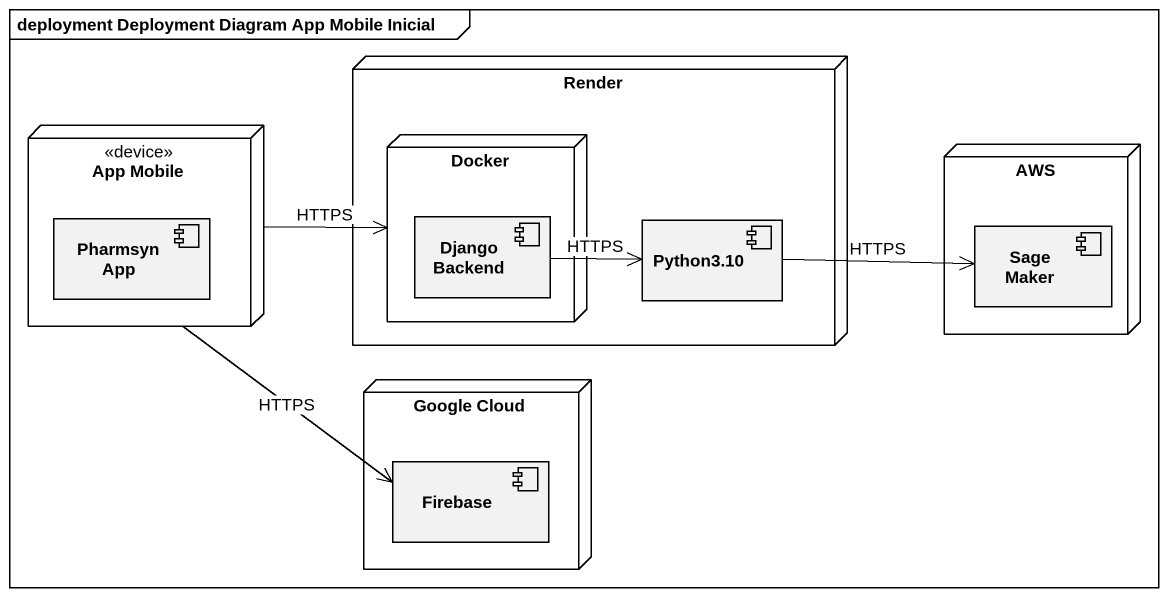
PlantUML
@startuml
mainframe deployment Deployment Diagram App Mobile Inicial
node Render {
  node Docker {
    component "Django Backend" as Django_Backend
  }
  component "Python3.10" as Python3_10
}
node "App Mobile" as App_Mobile <<device>> {
  component "Pharmsyn App" as Pharmsyn_App
}
node AWS {
  component "Sage Maker" as Sage_Maker
}
node "Google Cloud" as Google_Cloud {
  component Firebase
}
App_Mobile -right-> Docker : HTTPS
App_Mobile --> Firebase : HTTPS
Django_Backend -right-> Python3_10 : HTTPS
Python3_10 -right-> Sage_Maker : HTTPS
@enduml
